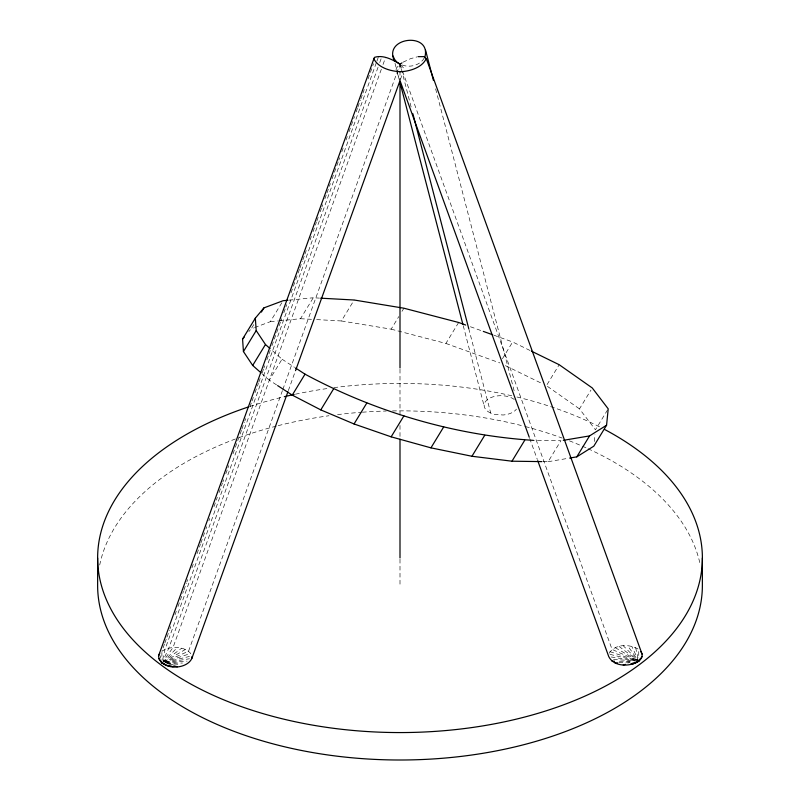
<?xml version="1.0" encoding="UTF-8"?>
<svg xmlns="http://www.w3.org/2000/svg" width="800" height="800" viewBox="0 0 800 800"><rect width="100%" height="100%" fill="white"/><g stroke="black" fill="none" stroke-linecap="round" stroke-linejoin="round"><path stroke-width="0.6" stroke-dasharray="4 3" d="M594.28 441.49L594.98 434.47M396.06 69.69L396.4 68.1L399.25 64.89M162.67 659.64L164.99 649.44L376.5 62.27M164.43 644.18L161.89 651.23C170.43 645.82 183.52 645.79 190.74 653.42L165.35 661.89M164.86 643.01L166.55 638.31M166.97 637.13L169.51 630.08M169.93 628.91L170.78 626.55M175.01 614.8L176.28 611.28M177.98 606.58L183.48 591.3M183.9 590.13L186.44 583.08M186.87 581.9L187.71 579.55M191.95 567.8L193.22 564.28M197.03 553.7L200.41 544.3M200.83 543.12L205.49 530.2M205.91 529.02L206.76 526.67M208.88 520.8L209.72 518.45M213.96 506.7L217.34 497.3M219.04 492.6L222.42 483.19M222.85 482.02L223.69 479.67M225.81 473.79L227.5 469.09M227.93 467.92L228.77 465.57M233 453.82L241.47 430.32M241.89 429.14L244.43 422.09M244.86 420.91L245.7 418.56M249.94 406.81L251.63 402.11M252.05 400.94L253.32 397.41M255.02 392.71L258.4 383.31M258.83 382.14L260.52 377.44M262.21 372.74L263.48 369.21M263.9 368.04L264.75 365.69M266.87 359.81L268.56 355.11M268.98 353.94L270.25 350.41M271.95 345.71L280.41 322.21M280.84 321.03L281.68 318.68M283.8 312.81L285.49 308.11M285.92 306.93L286.76 304.58M291 292.83L299.46 269.33M299.88 268.15L302.42 261.1M302.85 259.93L304.54 255.23M304.96 254.05L306.23 250.53M310.04 239.95L311.31 236.43M313.01 231.73L316.39 222.33M316.82 221.15L318.51 216.45M320.2 211.75L321.47 208.22M321.9 207.05L322.74 204.7M324.86 198.82L326.55 194.12M326.97 192.95L330.36 183.55M332.05 178.85L338.4 161.22M338.83 160.05L339.67 157.7M341.79 151.82L343.48 147.12M346.02 140.07L347.29 136.54M348.99 131.84L354.49 116.57M356.18 111.87L357.45 108.34M357.87 107.17L360.41 100.12M360.84 98.94L362.53 94.24M362.95 93.07L364.22 89.54M368.03 78.97L373.54 63.69M376.92 61.1L378.62 56.4M378.04 67.28L168.79 648.18L162.88 660.92M379.74 62.57L381.85 56.69M381.33 69.24L173.03 647.52L163.28 661.1M383.03 64.54L385.57 57.49M282.43 390.6L188.55 651.23L164.11 662.06M282.85 389.42L399.58 65.39M400.4 79.5L402.77 72.93M288.33 390.64L295.09 371.85M609.13 653.25C614.95 643.63 630.04 643.9 638.74 649.43L638.74 657.69M253.75 324.63L251.2 328.82L253.45 327.98M254.57 327.56L270.32 321.68L283.08 300.73M278.77 320.85L300.5 318.72L313.27 297.77L319.46 298.11M276.59 384.91L269.28 380.15L282.04 359.2L270.98 349.4M316.61 319.6L341.4 320.96L354.17 300.01M341.4 320.96L391.14 329.16L398.8 316.59M401.99 311.36L403.91 308.21M391.14 329.16L445.89 343.44L458.65 322.49M502.43 358.74L512.65 341.98L530.37 350.64M547.05 384.61L559.18 364.71M607.57 409.89L595.44 429.79L579.48 408.89L590.97 390.03M543.15 461.62L548.14 461.69L560.9 440.74L533.46 440.37M424.25 58.03C419.97 65.47 409.66 67.94 401.92 64.93M248.84 331.62L250.41 329.75M162.75 662.18L177.41 647.52M162.88 662.3L181.65 648.18M164.03 661.8L185.45 649.44M403.02 62.2L410.48 58.7L417.2 56.86M165.49 662.18L189.48 656.44M548.14 461.69L568.43 458.27M165.49 662.48L189.48 658.77M627.62 662.96L630.09 662.57M289.12 300.14L313.27 297.77M270.32 321.68L277.56 320.97M165.5 662.77L187.13 661.12M618.9 662.74L632.54 661.71M619.35 661.24L631.47 661.24M166.74 663.04L182.49 663.04M300.5 318.72L311.66 319.33M613.5 659.32L635.13 660.96M166.85 663.42L180.49 664.45M611.15 656.97L638.74 661.24L631.84 646.37M169.3 664.19L174.24 664.95M609.95 654.35L638.74 661.24L627.6 645.72M468.74 328.58L490.72 413.08L494.51 414.35L503.13 415A16.8 9.7 0 0 0 516.46 409.1M609.89 651.62L638.74 661.24L623.22 645.72M470.39 326.73L482.13 330.97M493.86 335.2L512.65 341.98M445.89 343.44L499.88 362.93M618.98 646.37L638.74 661.24L612.08 649.43L400.43 65.39L411.3 107.67M505.42 365.64L541.98 383.49M615.18 647.64L638.74 661.24M282.04 359.2L294.58 367.37M547.42 386.36L579.48 408.89M400.76 64.88L403.62 68.06L403.96 69.64M261.91 373.62L269.28 380.15M529.68 438.4L537.33 459.51M397.24 72.97L399.61 79.51M435.62 88.85L514.46 392.04M395 63.28L399.4 80.2M463.22 325.64L484.29 406.65M635.64 647.64L637.96 657.84M160.25 655.83L160.8 658.23M400 64.22L400 80.47M400 369.19L400 417.94M400 425.44L400 437.94M400 559.18L400 585.43M161.89 652.41L161.89 659.5M249.94 406.43A302.37 174.57 0 0 1 283.06 397M295.4 394.2A302.37 174.57 0 0 1 328.98 388.3M333.86 387.65A302.37 174.57 0 0 1 512.03 395.84M516.94 397A302.37 174.57 0 0 1 600.24 427.19M490.72 413.08A16.8 9.7 0 0 1 489.06 398.53A16.8 9.7 0 0 1 514.27 399.48M99.7 565.04A302.37 174.57 0 0 1 237.81 438.09M239.02 437.65A302.37 174.57 0 0 1 276.97 425.96M278.19 425.65A302.37 174.57 0 0 1 328.98 415.74M337.54 414.62A302.37 174.57 0 0 1 361.16 412.3M362.41 412.21A302.37 174.57 0 0 1 386.27 411.03M392.52 410.91A302.37 174.57 0 0 1 524.24 426.27M525.44 426.58A302.37 174.57 0 0 1 562.19 438.09M569.41 440.83A302.37 174.57 0 0 1 581.19 445.67M582.35 446.17A302.37 174.57 0 0 1 586.93 448.21M588.07 448.73A302.37 174.57 0 0 1 700.3 565.04"/><path stroke-width="1.2" d="M569.62 458.07L576.79 456.86L593.81 446.17L606.57 425.22L608.21 408.84L592.25 387.94L559.18 364.71L531.48 351.18M418.12 56.66L423.9 56.63L426.27 58.61C421.87 67.98 409.03 71.6 399.27 71.76M424.9 56.99C431.5 31.7 382.99 36.89 394.37 60.86M287.9 391.81L191.87 658.4C186.31 670.46 160.26 670.26 158.56 655.87L374.4 57.38C383.17 54.54 392.65 59.64 400 64.22L402.01 62.88M295.52 370.67L400.01 80.6L529.25 437.23M158.56 655.87L159.7 653.42M639.69 659.19L638.74 661.24C629.89 666.89 613.98 667.08 608.75 656.6L537.75 460.69M426.27 58.61L642.06 654.07C643.02 660.06 636.38 662.7 631.84 664.29M260.98 372.8L252.69 365.45L243.44 351.55L242.57 339.08L255.34 318.14L263.96 307.87L283.08 300.73L287.91 300.26M261.41 312.06L263.96 307.87M243.44 351.55L256.2 330.6L255.34 318.14M252.69 365.45L265.46 344.5L256.2 330.6M277.63 385.6L292.25 395.12L305.02 374.17C375.26 411.92 453.88 435.2 533.46 440.37M292.25 395.12L320.78 409.89L333.55 388.94M320.78 409.89L354.04 423.97L366.81 403.02M354.04 423.97L391.14 436.83L403.91 415.88M391.14 436.83L430.95 447.85L443.72 426.9M430.95 447.85L471.94 456.26L484.71 435.32M471.94 456.26L511.97 461.2L524.73 440.25M576.79 456.86L589.55 435.91L606.57 425.22M642.06 656.6L638.74 661.24L630.94 663.83M242.57 339.08L244.14 337.22M623.22 664.95L625.6 664.38M563.29 440.34L589.55 435.91M400.75 71.66C391 71.45 378.2 67.9 373.72 58.59M615.18 663.03L617.66 662.84M612.08 661.24L614.51 661.24M511.97 461.2L541.9 461.61M320.7 298.18L354.17 300.01L403.91 308.21L458.65 322.49L465.69 325.04M173.83 665.89L177.41 666.75M164.12 663.78L161.89 663.04L158.56 658.4M168.57 665.27L173.03 666.75M483.3 331.39L492.69 334.78M168.79 666.1L161.89 663.04L160.94 660.99M295.62 368.05L305.02 374.17M400 64.22L396.8 62.03L394.45 59.24L393.11 56.02M265.46 344.5L270.06 348.59M640.93 651.62L642.06 654.07M425.57 50.2L433.42 80.4M412.87 113.71L468.74 328.58M399.71 81.41L462.91 324.44M702.37 557.99L702.37 585.43A302.37 174.57 0 0 1 400 760A302.37 174.57 0 0 1 97.63 585.43L97.63 557.99M400 81.72L400 367.94M400 439.19L400 557.93M191.87 656.71L191.87 658.4M604.52 429.41A302.37 174.57 0 0 1 600.86 688.49A302.37 174.57 0 0 1 154.8 660.14A302.37 174.57 0 0 1 248.81 406.81M284.29 396.71A302.37 174.57 0 0 1 294.16 394.46"/></g></svg>
